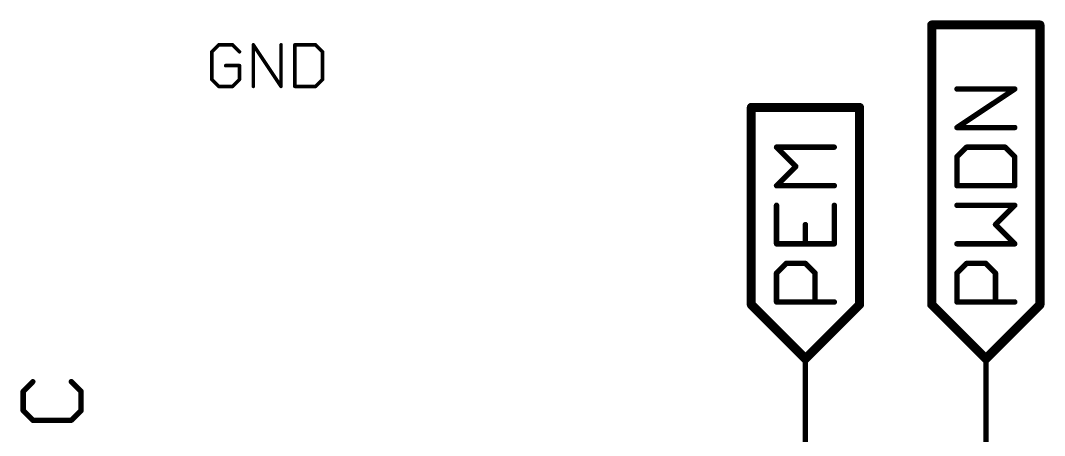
# Model space of a CAD drawing. Extents: x -72 to 265, y -97 to 216.
# Drawn here: x 115.06 to 143.89, y 10.54 to 22.23 of the extents above; entities that cross this region are included whole.
import ezdxf

# ---------------------------------------------------------------- set-up
doc = ezdxf.new("R2010")
doc.units = 0
for name, color, linetype in [('91', 94, 'CONTINUOUS'), ('95', 251, 'CONTINUOUS'), ('96', 251, 'CONTINUOUS')]:
    doc.layers.add(name, color=color, linetype=linetype)

msp = doc.modelspace()

# ---------------------------------------------------------------- linework, layer by layer
at = {"layer": '91', "const_width": 0.1524}
for points in [[(137.16, 10.16), (137.16, 12.7)], [(142.24, 10.16), (142.24, 12.7)]]:
    msp.add_lwpolyline(points, dxfattribs=at)
at = {"layer": '91', "const_width": 0.0762}
for points in [[(137.1981, 12.7, 1), (137.1219, 12.7)], [(142.2781, 12.7, 1), (142.2019, 12.7)]]:
    msp.add_lwpolyline(points, format="xyb", dxfattribs=at)
at = {"layer": '95'}
for points, const_width in [([(140.716, 14.224), (140.716, 22.0999)], 0.254), ([(140.716, 22.0999), (143.764, 22.0999)], 0.254), ([(143.764, 14.224), (143.764, 22.0999)], 0.254), ([(141.4258, 19.2117), (143.0528, 20.2963)], 0.1524), ([(143.0528, 20.2963), (141.4258, 20.2963)], 0.1524), ([(135.636, 14.224), (135.636, 19.7792)], 0.254), ([(135.636, 19.7792), (138.684, 19.7792)], 0.254), ([(138.684, 14.224), (138.684, 19.7792)], 0.254), ([(143.0528, 19.2117), (141.4258, 19.2117)], 0.1524), ([(136.8881, 18.1168), (136.3458, 18.6592)], 0.1524), ([(136.3458, 18.6592), (137.9728, 18.6592)], 0.1524), ([(141.697, 18.6592), (141.4258, 18.388)], 0.1524), ([(141.4258, 18.388), (141.4258, 17.5745)], 0.1524), ([(142.7816, 18.6592), (141.697, 18.6592)], 0.1524), ([(143.0528, 18.388), (142.7816, 18.6592)], 0.1524), ([(143.0528, 17.5745), (143.0528, 18.388)], 0.1524), ([(136.3458, 17.5745), (136.8881, 18.1168)], 0.1524), ([(137.9728, 17.5745), (136.3458, 17.5745)], 0.1524), ([(141.4258, 17.5745), (143.0528, 17.5745)], 0.1524), ([(136.3458, 17.022), (136.3458, 15.9374)], 0.1524), ([(137.9728, 15.9374), (137.9728, 17.022)], 0.1524), ([(143.0528, 17.022), (141.4258, 17.022)], 0.1524), ([(142.5105, 16.4797), (143.0528, 17.022)], 0.1524), ([(137.1593, 15.9374), (137.1593, 16.4797)], 0.1524), ([(143.0528, 15.9374), (142.5105, 16.4797)], 0.1524), ([(136.3458, 15.9374), (137.9728, 15.9374)], 0.1524), ([(141.4258, 15.9374), (143.0528, 15.9374)], 0.1524), ([(136.3458, 15.1137), (136.617, 15.3849)], 0.1524), ([(136.617, 15.3849), (137.1593, 15.3849)], 0.1524), ([(137.1593, 15.3849), (137.4305, 15.1137)], 0.1524), ([(141.4258, 15.1137), (141.697, 15.3849)], 0.1524), ([(141.697, 15.3849), (142.2393, 15.3849)], 0.1524), ([(142.2393, 15.3849), (142.5105, 15.1137)], 0.1524), ([(136.3458, 14.3002), (136.3458, 15.1137)], 0.1524), ([(137.4305, 15.1137), (137.4305, 14.3002)], 0.1524), ([(141.4258, 14.3002), (141.4258, 15.1137)], 0.1524), ([(142.5105, 15.1137), (142.5105, 14.3002)], 0.1524), ([(137.16, 12.7), (135.636, 14.224)], 0.254), ([(137.9728, 14.3002), (136.3458, 14.3002)], 0.1524), ([(137.16, 12.7), (138.684, 14.224)], 0.254), ([(142.24, 12.7), (140.716, 14.224)], 0.254), ([(143.0528, 14.3002), (141.4258, 14.3002)], 0.1524), ([(142.24, 12.7), (143.764, 14.224)], 0.254)]:
    msp.add_lwpolyline(points, dxfattribs=dict(at, const_width=const_width))
for points, const_width in [([(140.7795, 22.0999, 1), (140.6525, 22.0999)], 0.127), ([(140.716, 22.1634, 1), (140.716, 22.0364)], 0.127), ([(143.8275, 22.0999, 1), (143.7005, 22.0999)], 0.127), ([(143.764, 22.0364, 1), (143.764, 22.1634)], 0.127), ([(141.4258, 20.3344, 1), (141.4258, 20.2582)], 0.0762), ([(143.0739, 20.2646, 1), (143.0317, 20.328)], 0.0762), ([(143.0528, 20.2582, 1), (143.0528, 20.3344)], 0.0762), ([(135.6995, 19.7792, 1), (135.5725, 19.7792)], 0.127), ([(135.636, 19.8427, 1), (135.636, 19.7157)], 0.127), ([(138.7475, 19.7792, 1), (138.6205, 19.7792)], 0.127), ([(138.684, 19.7157, 1), (138.684, 19.8427)], 0.127), ([(141.4258, 19.2498, 1), (141.4258, 19.1736)], 0.0762), ([(141.4047, 19.2434, 1), (141.4469, 19.18)], 0.0762), ([(143.0528, 19.1736, 1), (143.0528, 19.2498)], 0.0762), ([(136.3728, 18.6861, 1), (136.3189, 18.6322)], 0.0762), ([(136.3458, 18.6973, 1), (136.3458, 18.6211)], 0.0762), ([(137.9728, 18.6211, 1), (137.9728, 18.6973)], 0.0762), ([(141.4639, 18.388, 1), (141.3877, 18.388)], 0.0762), ([(141.3989, 18.4149, 1), (141.4528, 18.3611)], 0.0762), ([(141.697, 18.6973, 1), (141.697, 18.6211)], 0.0762), ([(141.7239, 18.6322, 1), (141.67, 18.6861)], 0.0762), ([(142.8086, 18.6861, 1), (142.7547, 18.6322)], 0.0762), ([(142.7816, 18.6211, 1), (142.7816, 18.6973)], 0.0762), ([(143.0909, 18.388, 1), (143.0147, 18.388)], 0.0762), ([(143.0259, 18.3611, 1), (143.0797, 18.4149)], 0.0762), ([(136.9151, 18.0899, 1), (136.8612, 18.1438)], 0.0762), ([(136.8612, 18.0899, 1), (136.9151, 18.1438)], 0.0762), ([(136.3458, 17.6126, 1), (136.3458, 17.5364)], 0.0762), ([(136.3189, 17.6015, 1), (136.3728, 17.5476)], 0.0762), ([(137.9728, 17.5364, 1), (137.9728, 17.6126)], 0.0762), ([(141.4258, 17.6126, 1), (141.4258, 17.5364)], 0.0762), ([(141.3877, 17.5745, 1), (141.4639, 17.5745)], 0.0762), ([(143.0147, 17.5745, 1), (143.0909, 17.5745)], 0.0762), ([(143.0528, 17.5364, 1), (143.0528, 17.6126)], 0.0762), ([(136.3839, 17.022, 1), (136.3077, 17.022)], 0.0762), ([(138.0109, 17.022, 1), (137.9347, 17.022)], 0.0762), ([(141.4258, 17.0601, 1), (141.4258, 16.9839)], 0.0762), ([(143.0797, 16.9951, 1), (143.0259, 17.049)], 0.0762), ([(143.0528, 16.9839, 1), (143.0528, 17.0601)], 0.0762), ([(137.1974, 16.4797, 1), (137.1212, 16.4797)], 0.0762), ([(142.5374, 16.5066, 1), (142.4835, 16.4527)], 0.0762), ([(142.4835, 16.5066, 1), (142.5374, 16.4527)], 0.0762), ([(136.3458, 15.9755, 1), (136.3458, 15.8993)], 0.0762), ([(136.3077, 15.9374, 1), (136.3839, 15.9374)], 0.0762), ([(137.1212, 15.9374, 1), (137.1974, 15.9374)], 0.0762), ([(137.9347, 15.9374, 1), (138.0109, 15.9374)], 0.0762), ([(137.9728, 15.8993, 1), (137.9728, 15.9755)], 0.0762), ([(141.4258, 15.9755, 1), (141.4258, 15.8993)], 0.0762), ([(143.0259, 15.9104, 1), (143.0797, 15.9643)], 0.0762), ([(143.0528, 15.8993, 1), (143.0528, 15.9755)], 0.0762), ([(136.617, 15.423, 1), (136.617, 15.3468)], 0.0762), ([(136.6439, 15.3579, 1), (136.59, 15.4118)], 0.0762), ([(137.1862, 15.4118, 1), (137.1324, 15.3579)], 0.0762), ([(137.1593, 15.3468, 1), (137.1593, 15.423)], 0.0762), ([(141.697, 15.423, 1), (141.697, 15.3468)], 0.0762), ([(141.7239, 15.3579, 1), (141.67, 15.4118)], 0.0762), ([(142.2662, 15.4118, 1), (142.2124, 15.3579)], 0.0762), ([(142.2393, 15.3468, 1), (142.2393, 15.423)], 0.0762), ([(136.3839, 15.1137, 1), (136.3077, 15.1137)], 0.0762), ([(136.3189, 15.1406, 1), (136.3728, 15.0868)], 0.0762), ([(137.4686, 15.1137, 1), (137.3924, 15.1137)], 0.0762), ([(137.4035, 15.0868, 1), (137.4574, 15.1406)], 0.0762), ([(141.4639, 15.1137, 1), (141.3877, 15.1137)], 0.0762), ([(141.3989, 15.1406, 1), (141.4528, 15.0868)], 0.0762), ([(142.5486, 15.1137, 1), (142.4724, 15.1137)], 0.0762), ([(142.4835, 15.0868, 1), (142.5374, 15.1406)], 0.0762), ([(135.6809, 14.2689, 1), (135.5911, 14.1791)], 0.127), ([(135.5725, 14.224, 1), (135.6995, 14.224)], 0.127), ([(136.3458, 14.3383, 1), (136.3458, 14.2621)], 0.0762), ([(136.3077, 14.3002, 1), (136.3839, 14.3002)], 0.0762), ([(137.3924, 14.3002, 1), (137.4686, 14.3002)], 0.0762), ([(137.9728, 14.2621, 1), (137.9728, 14.3383)], 0.0762), ([(138.6205, 14.224, 1), (138.7475, 14.224)], 0.127), ([(138.7289, 14.1791, 1), (138.6391, 14.2689)], 0.127), ([(140.7609, 14.2689, 1), (140.6711, 14.1791)], 0.127), ([(140.6525, 14.224, 1), (140.7795, 14.224)], 0.127), ([(141.4258, 14.3383, 1), (141.4258, 14.2621)], 0.0762), ([(141.3877, 14.3002, 1), (141.4639, 14.3002)], 0.0762), ([(142.4724, 14.3002, 1), (142.5486, 14.3002)], 0.0762), ([(143.0528, 14.2621, 1), (143.0528, 14.3383)], 0.0762), ([(143.7005, 14.224, 1), (143.8275, 14.224)], 0.127), ([(143.8089, 14.1791, 1), (143.7191, 14.2689)], 0.127), ([(137.1151, 12.7449, 1), (137.2049, 12.6551)], 0.127), ([(137.1151, 12.6551, 1), (137.2049, 12.7449)], 0.127), ([(142.1951, 12.7449, 1), (142.2849, 12.6551)], 0.127), ([(142.1951, 12.6551, 1), (142.2849, 12.7449)], 0.127)]:
    msp.add_lwpolyline(points, format="xyb", dxfattribs=dict(at, const_width=const_width))
at = {"layer": '96'}
for points, const_width in [([(120.4288, 21.3633, 1), (120.4648, 21.3273)], 0.0508), ([(120.4722, 21.3453, 1), (120.4214, 21.3453)], 0.0508), ([(120.6417, 21.5656, 1), (120.6417, 21.5148)], 0.0508), ([(120.6597, 21.5222, 1), (120.6237, 21.5582)], 0.0508), ([(121.0495, 21.5582, 1), (121.0135, 21.5222)], 0.0508), ([(121.0315, 21.5148, 1), (121.0315, 21.5656)], 0.0508), ([(121.2084, 21.3273, 1), (121.2444, 21.3633)], 0.0508), ([(121.6416, 21.5402, 1), (121.5908, 21.5402)], 0.0508), ([(121.6373, 21.5543, 1), (121.5951, 21.5261)], 0.0508), ([(122.4212, 21.5402, 1), (122.3704, 21.5402)], 0.0508), ([(122.811, 21.5402, 1), (122.7602, 21.5402)], 0.0508), ([(122.7856, 21.5656, 1), (122.7856, 21.5148)], 0.0508), ([(123.3883, 21.5582, 1), (123.3523, 21.5222)], 0.0508), ([(123.3703, 21.5148, 1), (123.3703, 21.5656)], 0.0508), ([(123.5906, 21.3453, 1), (123.5398, 21.3453)], 0.0508), ([(123.5472, 21.3273, 1), (123.5832, 21.3633)], 0.0508), ([(120.8366, 20.9809, 1), (120.8366, 20.9301)], 0.0508), ([(121.2518, 20.9555, 1), (121.201, 20.9555)], 0.0508), ([(121.2264, 20.9301, 1), (121.2264, 20.9809)], 0.0508), ([(120.4648, 20.5837, 1), (120.4288, 20.5477)], 0.0508), ([(120.4214, 20.5657, 1), (120.4722, 20.5657)], 0.0508), ([(121.201, 20.5657, 1), (121.2518, 20.5657)], 0.0508), ([(121.2444, 20.5477, 1), (121.2084, 20.5837)], 0.0508), ([(123.5398, 20.5657, 1), (123.5906, 20.5657)], 0.0508), ([(123.5832, 20.5477, 1), (123.5472, 20.5837)], 0.0508), ([(120.6417, 20.3962, 1), (120.6417, 20.3454)], 0.0508), ([(120.6237, 20.3528, 1), (120.6597, 20.3888)], 0.0508), ([(121.0135, 20.3888, 1), (121.0495, 20.3528)], 0.0508), ([(121.0315, 20.3454, 1), (121.0315, 20.3962)], 0.0508), ([(121.5908, 20.3708, 1), (121.6416, 20.3708)], 0.0508), ([(122.3704, 20.3708, 1), (122.4212, 20.3708)], 0.0508), ([(122.3747, 20.3567, 1), (122.4169, 20.3849)], 0.0508), ([(122.7856, 20.3962, 1), (122.7856, 20.3454)], 0.0508), ([(122.7602, 20.3708, 1), (122.811, 20.3708)], 0.0508), ([(123.3523, 20.3888, 1), (123.3883, 20.3528)], 0.0508), ([(123.3703, 20.3454, 1), (123.3703, 20.3962)], 0.0508), ([(115.4349, 12.0282, 1), (115.381, 12.0821)], 0.0762), ([(116.5196, 12.0821, 1), (116.4657, 12.0282)], 0.0762), ([(115.1749, 11.784, 1), (115.0987, 11.784)], 0.0762), ([(115.1099, 11.8109, 1), (115.1638, 11.7571)], 0.0762), ([(116.8019, 11.784, 1), (116.7257, 11.784)], 0.0762), ([(116.7369, 11.7571, 1), (116.7907, 11.8109)], 0.0762), ([(115.1638, 11.2686, 1), (115.1099, 11.2147)], 0.0762), ([(115.0987, 11.2417, 1), (115.1749, 11.2417)], 0.0762), ([(116.7257, 11.2417, 1), (116.8019, 11.2417)], 0.0762), ([(116.7907, 11.2147, 1), (116.7369, 11.2686)], 0.0762), ([(115.408, 11.0086, 1), (115.408, 10.9324)], 0.0762), ([(115.381, 10.9436, 1), (115.4349, 10.9975)], 0.0762), ([(116.4657, 10.9975, 1), (116.5196, 10.9436)], 0.0762), ([(116.4926, 10.9324, 1), (116.4926, 11.0086)], 0.0762)]:
    msp.add_lwpolyline(points, format="xyb", dxfattribs=dict(at, const_width=const_width))
for points, const_width in [([(120.6417, 21.5402), (120.4468, 21.3453)], 0.1016), ([(120.4468, 21.3453), (120.4468, 20.5657)], 0.1016), ([(121.0315, 21.5402), (120.6417, 21.5402)], 0.1016), ([(121.2264, 21.3453), (121.0315, 21.5402)], 0.1016), ([(121.6162, 20.3708), (121.6162, 21.5402)], 0.1016), ([(121.6162, 21.5402), (122.3958, 20.3708)], 0.1016), ([(122.3958, 20.3708), (122.3958, 21.5402)], 0.1016), ([(122.7856, 21.5402), (122.7856, 20.3708)], 0.1016), ([(123.3703, 21.5402), (122.7856, 21.5402)], 0.1016), ([(123.5652, 21.3453), (123.3703, 21.5402)], 0.1016), ([(123.5652, 20.5657), (123.5652, 21.3453)], 0.1016), ([(121.2264, 20.9555), (120.8366, 20.9555)], 0.1016), ([(121.2264, 20.5657), (121.2264, 20.9555)], 0.1016), ([(120.4468, 20.5657), (120.6417, 20.3708)], 0.1016), ([(121.0315, 20.3708), (121.2264, 20.5657)], 0.1016), ([(123.3703, 20.3708), (123.5652, 20.5657)], 0.1016), ([(120.6417, 20.3708), (121.0315, 20.3708)], 0.1016), ([(122.7856, 20.3708), (123.3703, 20.3708)], 0.1016), ([(115.408, 12.0552), (115.1368, 11.784)], 0.1524), ([(116.7638, 11.784), (116.4926, 12.0552)], 0.1524), ([(115.1368, 11.784), (115.1368, 11.2417)], 0.1524), ([(116.7638, 11.2417), (116.7638, 11.784)], 0.1524), ([(115.1368, 11.2417), (115.408, 10.9705)], 0.1524), ([(116.4926, 10.9705), (116.7638, 11.2417)], 0.1524), ([(115.408, 10.9705), (116.4926, 10.9705)], 0.1524)]:
    msp.add_lwpolyline(points, dxfattribs=dict(at, const_width=const_width))

doc.saveas('drawing.dxf')
